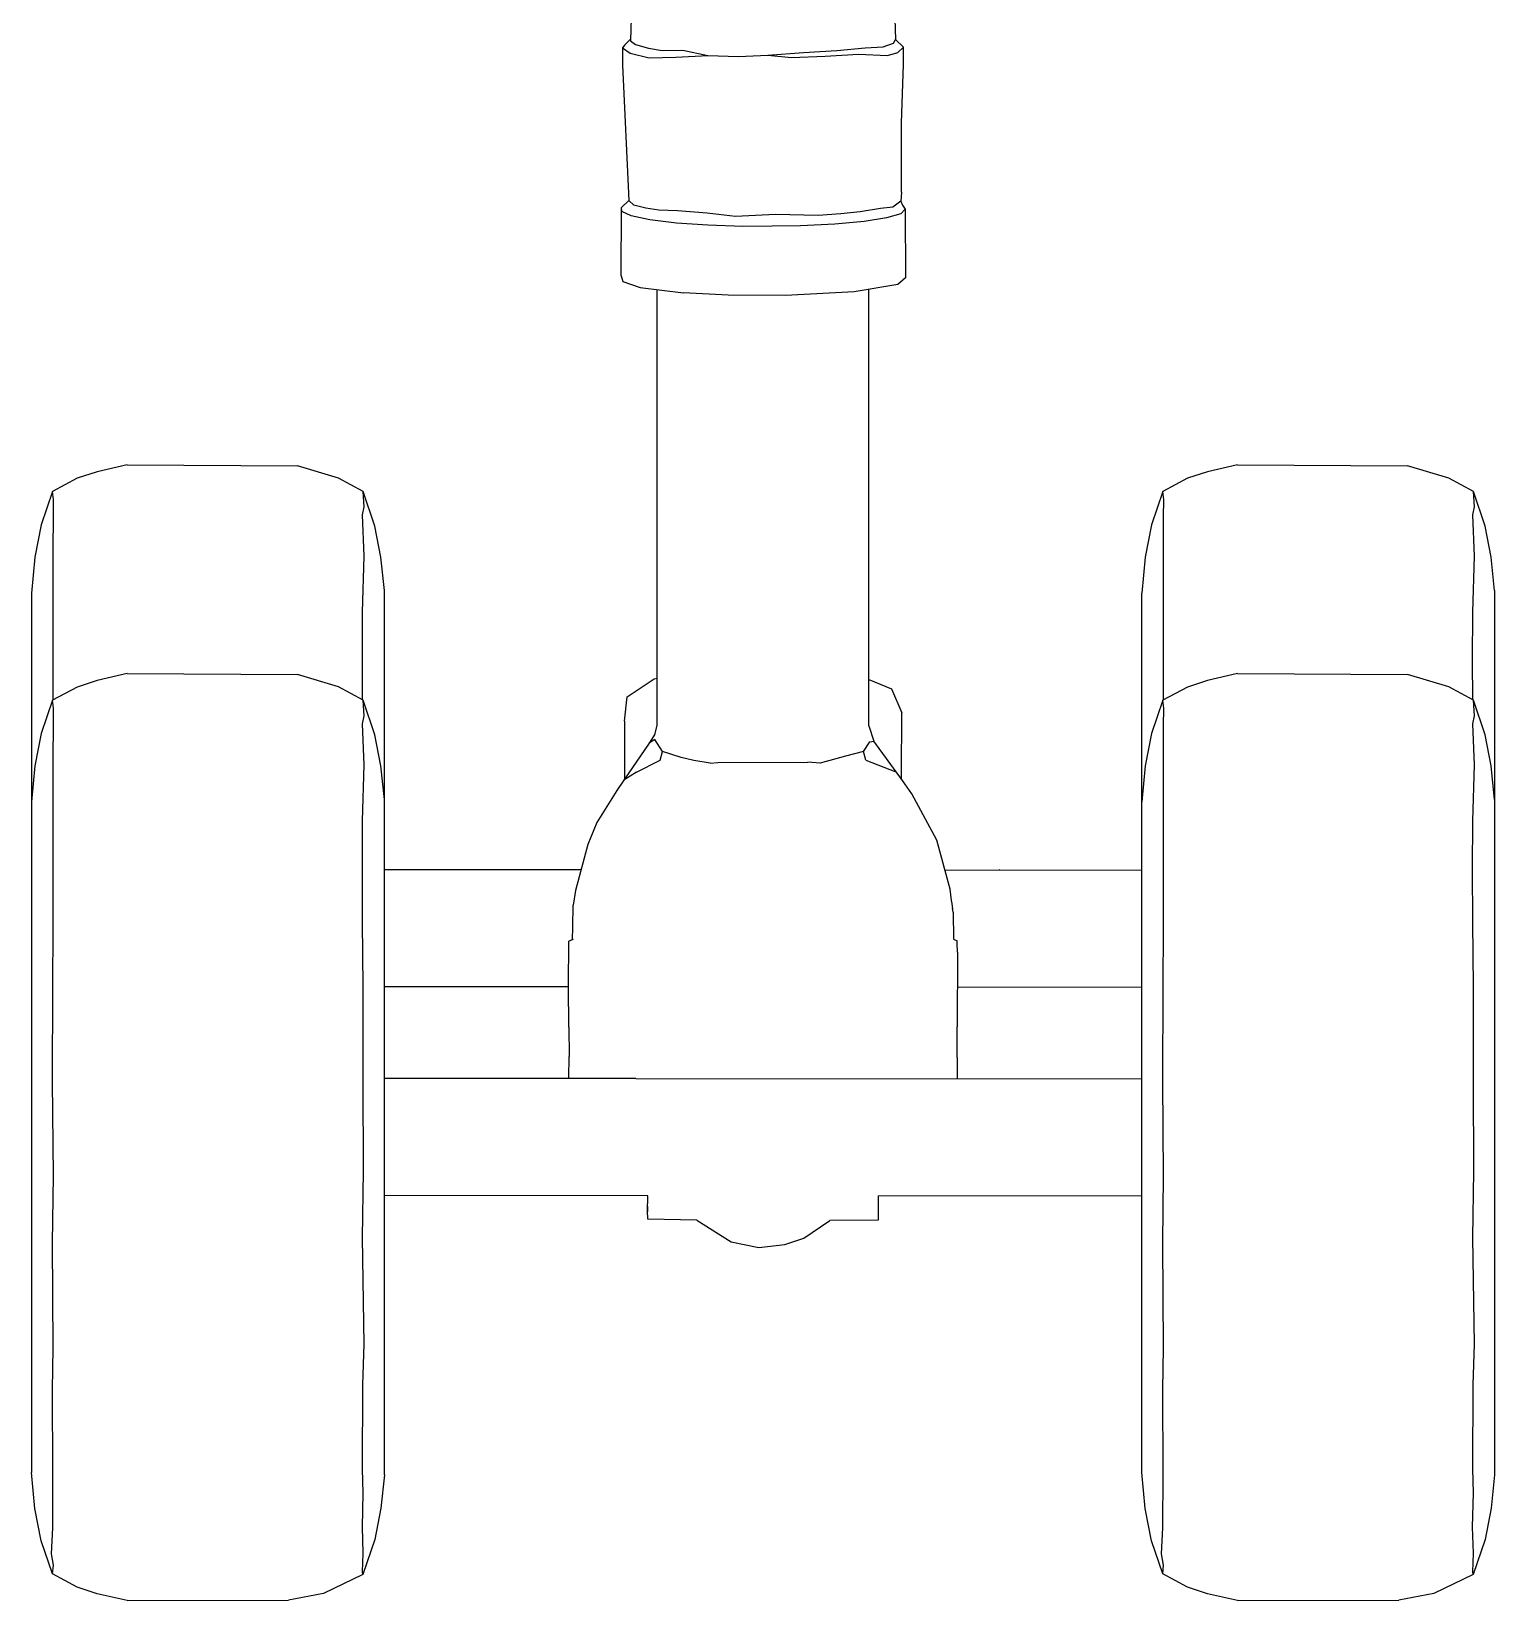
# Model space of a CAD drawing. Header units: millimetres. Extents: x -1718 to 143559, y -78490 to 15626.
# Drawn here: x 115342 to 117629, y -2369 to 83 of the extents above; entities that cross this region are included whole.
import ezdxf

# ---------------------------------------------------------------- set-up
doc = ezdxf.new("R2010")
doc.units = ezdxf.units.MM
doc.header["$MEASUREMENT"] = 0
doc.layers.get('0').update_dxf_attribs({"linetype": 'CONTINUOUS'})

msp = doc.modelspace()

# ---------------------------------------------------------------- linework, layer by layer
at = {"color": 7, "ltscale": 0.03937}
for p, q in [((116279.7, 122.5), (116277.9, 68.4)), ((116690.8, 119.2), (116692.4, 70.5)), ((116265.5, 57.7), (116265.3, 30.5)), ((116277.4, 49.2), (116307.1, 42.2)), ((116285.8, 62.8), (116306.1, 57)), ((116306.1, 57), (116327.4, 53.4)), ((116327.4, 53.4), (116359.9, 53.8)), ((116359.9, 53.8), (116399, 45.7)), ((116492.8, 46), (116548.4, 50.3)), ((116548.4, 50.3), (116600.6, 53.5)), ((116600.6, 53.5), (116644.6, 57.8)), ((116644.6, 57.8), (116673.2, 59.1)), ((116704.6, 31.7), (116704.8, 58.7)), ((116265.3, 30.5), (116275.4, -181.1)), ((116307.1, 42.2), (116349, 43.1)), ((116349, 43.1), (116399, 45.7)), ((116399, 45.7), (116447.1, 44.3)), ((116447.1, 44.3), (116492.8, 46)), ((116492.8, 46), (116529.6, 42.5)), ((116529.6, 42.5), (116582.1, 44.7)), ((116582.1, 44.7), (116634.6, 47.7)), ((116634.6, 47.7), (116679.7, 45.7)), ((116701.5, -59.4), (116704.6, 31.7)), ((116701.5, -105.8), (116701.5, -59.4)), ((116701.6, -167.7), (116701.5, -105.8)), ((116263.7, -298.6), (116264.1, -191.8)), ((116322.4, -196.3), (116302.2, -193.1)), ((116668.8, -193.7), (116636.9, -198.9)), ((116707.5, -194.6), (116707.7, -302)), ((116308.1, -211.2), (116279.1, -204.9)), ((116349.9, -216.3), (116308.1, -211.2)), ((116351.6, -197.3), (116322.4, -196.3)), ((116398.7, -219.4), (116349.9, -216.3)), ((116397.9, -200.8), (116351.6, -197.3)), ((116442, -206), (116397.9, -200.8)), ((116453.9, -221.4), (116398.7, -219.4)), ((116504.8, -202.7), (116442, -206)), ((116543.9, -220.6), (116499.4, -221.2)), ((116571.4, -204.6), (116504.8, -202.7)), ((116597.3, -218), (116543.9, -220.6)), ((116606.6, -202), (116571.4, -204.6)), ((116643.1, -213.7), (116597.3, -218)), ((116636.9, -198.9), (116606.6, -202)), ((116678.3, -208.1), (116643.1, -213.7)), ((116700.5, -201.6), (116678.3, -208.1)), ((116499.4, -221.2), (116453.9, -221.4)), ((116266.3, -307.8), (116293.4, -316.8)), ((116293.4, -316.8), (116360.8, -325.4)), ((116696, -312.2), (116627.6, -323.8)), ((116319.7, -1001.5), (116319.6, -320.1)), ((116430.7, -329), (116360.8, -325.4)), ((116520.3, -329.7), (116430.7, -329)), ((116627.6, -323.8), (116520.3, -329.7)), ((116650.4, -1002.3), (116650.7, -319.9)), ((115444.6, -604.9), (115413, -615.1)), ((115491.5, -594.2), (115444.6, -604.9)), ((115491.5, -594.2), (115757.3, -595.9)), ((115821.8, -614.9), (115757.3, -595.9)), ((117180.1, -604.9), (117148.5, -615.1)), ((117227, -594.2), (117180.1, -604.9)), ((117227, -594.2), (117492.7, -595.9)), ((117557.3, -614.9), (117492.7, -595.9)), ((115374.7, -636), (115356.9, -687.7)), ((115413, -615.1), (115374.7, -636)), ((115860.1, -636), (115821.8, -614.9)), ((115878.4, -689.9), (115860.1, -636)), ((115862, -660), (115860.1, -636)), ((117110.2, -636), (117092.3, -687.7)), ((117148.5, -615.1), (117110.2, -636)), ((117595.6, -636), (117557.3, -614.9)), ((117613.9, -689.9), (117595.6, -636)), ((117597.5, -660), (117595.6, -636)), ((115375.9, -676), (115376, -648.4)), ((117111.4, -676), (117111.5, -648.4)), ((115375.6, -725.2), (115375.9, -676)), ((115861.6, -737.1), (115859, -672.5)), ((117111.1, -725.2), (117111.4, -676)), ((117597.1, -737.1), (117594.5, -672.5)), ((115356.9, -687.7), (115347.1, -738.3)), ((115887.8, -738.6), (115878.4, -689.9)), ((117092.3, -687.7), (117082.5, -738.3)), ((117623.3, -738.6), (117613.9, -689.9)), ((115375.6, -831.2), (115375.6, -725.2)), ((117111.1, -831.2), (117111.1, -725.2)), ((115347.1, -738.3), (115341.6, -794.5)), ((115859.1, -824.5), (115861.6, -737.1)), ((115893.3, -790.8), (115887.8, -738.6)), ((117082.5, -738.3), (117077.1, -794.5)), ((117594.6, -824.5), (117597.1, -737.1)), ((117628.7, -790.8), (117623.3, -738.6)), ((115893.3, -2172.8), (115893.3, -790.8)), ((117077.1, -2169.1), (117077.1, -794.5)), ((115375.8, -907.1), (115375.6, -831.2)), ((115858.9, -899.4), (115859.1, -824.5)), ((117111.3, -907.1), (117111.1, -831.2)), ((117594.4, -899.4), (117594.6, -824.5)), ((115375.8, -961.7), (115375.8, -907.1)), ((115859, -961.6), (115858.9, -899.4)), ((117111.3, -961.7), (117111.3, -907.1)), ((117594.5, -961.6), (117594.4, -899.4)), ((115444.6, -931.2), (115413, -941.4)), ((115491.5, -920.4), (115444.6, -931.2)), ((115491.5, -920.4), (115757.3, -922.1)), ((115821.8, -941.1), (115757.3, -922.1)), ((116273.1, -956.7), (116315.2, -928.8)), ((116650.4, -929.5), (116686, -944.1)), ((117180.1, -931.2), (117148.5, -941.4)), ((117227, -920.4), (117180.1, -931.2)), ((117227, -920.4), (117492.7, -922.1)), ((117557.3, -941.1), (117492.7, -922.1)), ((115413, -941.4), (115374.7, -962.2)), ((115860.1, -962.2), (115821.8, -941.1)), ((116686, -944.1), (116702.1, -982)), ((117148.5, -941.4), (117110.2, -962.2)), ((117595.6, -962.2), (117557.3, -941.1)), ((115374.7, -962.2), (115356.9, -1013.9)), ((115375.9, -1002.2), (115376, -974.7)), ((115878.4, -1016.2), (115860.1, -962.2)), ((115862, -986.3), (115860.1, -962.2)), ((116268.8, -994.6), (116273.1, -956.7)), ((117110.2, -962.2), (117092.3, -1013.9)), ((117111.4, -1002.2), (117111.5, -974.7)), ((117613.9, -1016.2), (117595.6, -962.2)), ((117597.5, -986.3), (117595.6, -962.2)), ((115375.6, -1051.4), (115375.9, -1002.2)), ((115861.6, -1063.3), (115859, -998.8)), ((116268.8, -994.6), (116268.9, -1066.8)), ((116650.4, -1002.3), (116658.4, -1026.2)), ((116701.5, -1078.8), (116702.1, -982)), ((117111.1, -1051.4), (117111.4, -1002.2)), ((117597.1, -1063.3), (117594.5, -998.8)), ((115356.9, -1013.9), (115347.1, -1064.5)), ((115887.8, -1064.8), (115878.4, -1016.2)), ((116328.2, -1042.1), (116316.1, -1023.6)), ((117092.3, -1013.9), (117082.5, -1064.5)), ((117623.3, -1064.8), (117613.9, -1016.2)), ((115375.6, -1157.5), (115375.6, -1051.4)), ((116357.2, -1051.7), (116328.2, -1042.1)), ((116377.3, -1056.3), (116357.2, -1051.7)), ((116613.9, -1049.5), (116574.6, -1060.7)), ((116642.2, -1042), (116613.9, -1049.5)), ((117111.1, -1157.5), (117111.1, -1051.4)), ((115347.1, -1064.5), (115341.6, -1120.8)), ((115859.1, -1150.8), (115861.6, -1063.3)), ((115893.3, -1117), (115887.8, -1064.8)), ((116287.2, -1074.3), (116267.8, -1087)), ((116287.2, -1074.3), (116324.5, -1055.8)), ((116402.5, -1060.2), (116377.3, -1056.3)), ((116414.5, -1059.3), (116555.2, -1059.1)), ((116645.7, -1055.7), (116693, -1073.8)), ((117082.5, -1064.5), (117077.1, -1120.8)), ((117594.6, -1150.8), (117597.1, -1063.3)), ((117628.7, -1117), (117623.3, -1064.8)), ((116256.7, -1103), (116225.5, -1153.1)), ((116717.8, -1108.6), (116703.1, -1087.7)), ((116756.9, -1180.6), (116717.8, -1108.6)), ((115858.9, -1225.6), (115859.1, -1150.8)), ((117594.4, -1225.6), (117594.6, -1150.8)), ((115375.8, -1233.4), (115375.6, -1157.5)), ((116225.5, -1153.1), (116211.2, -1187.6)), ((117111.3, -1233.4), (117111.1, -1157.5)), ((116211.2, -1187.6), (116192.2, -1259.3)), ((116777.6, -1257.5), (116756.9, -1180.6)), ((115859, -1309), (115858.9, -1225.6)), ((117594.5, -1309), (117594.4, -1225.6)), ((115375.8, -1317.5), (115375.8, -1233.4)), ((116200.7, -1227.1), (115893.3, -1227.2)), ((116769.4, -1227), (117077.1, -1227.7)), ((117111.2, -1317.5), (117111.3, -1233.4)), ((116192.2, -1259.3), (116188.4, -1282.3)), ((116188, -1317), (116188.4, -1282.3)), ((116782.4, -1293.4), (116783.1, -1335.7)), ((115374.9, -1410.1), (115375.8, -1317.5)), ((115860, -1410.1), (115859, -1309)), ((117110.4, -1410.1), (117111.2, -1317.5)), ((117595.5, -1410.1), (117594.5, -1309)), ((116181.4, -1409.1), (116181.6, -1339.4)), ((116789.1, -1355.9), (116788.6, -1472.5)), ((115374.8, -1557.9), (115374.9, -1410.1)), ((115860.1, -1557.9), (115860, -1410.1)), ((116181.4, -1410.3), (115893.3, -1410.1)), ((116181.7, -1473), (116181.4, -1409.1)), ((116789, -1410.4), (117077.1, -1410.1)), ((117110.3, -1557.9), (117110.4, -1410.1)), ((117595.5, -1557.9), (117595.5, -1410.1)), ((116181.7, -1473), (116182, -1519.1)), ((116788.6, -1520.3), (116788.6, -1472.5)), ((116181.7, -1552.2), (116182, -1519.1)), ((116788.6, -1520.3), (116788.6, -1551.9)), ((115376, -1705.3), (115374.8, -1557.9)), ((115860.5, -1698.2), (115860.1, -1557.9)), ((116286.4, -1553.3), (115893.3, -1553.5)), ((116286.4, -1553.3), (115893.3, -1553.5)), ((116286.4, -1553.3), (117077.1, -1554)), ((117111.4, -1705.3), (117110.3, -1557.9)), ((117596, -1698.2), (117595.5, -1557.9)), ((115374.8, -1810.2), (115376, -1705.3)), ((115859.4, -1802.6), (115860.5, -1698.2)), ((117110.3, -1810.2), (117111.4, -1705.3)), ((117594.9, -1802.6), (117596, -1698.2)), ((116305, -1736.6), (115893.3, -1736.4)), ((116304.7, -1761.1), (116305, -1736.6)), ((116665.4, -1736.8), (117077.1, -1736.4)), ((116381.6, -1774.9), (116305.3, -1773.1)), ((116381.6, -1774.9), (116435.3, -1808.4)), ((116549, -1802.7), (116589.6, -1775.1)), ((116665.1, -1774.8), (116589.6, -1775.1)), ((115375.7, -1974.1), (115374.8, -1810.2)), ((115861.8, -1968.8), (115859.4, -1802.6)), ((116435.3, -1808.4), (116478.8, -1817.4)), ((116478.8, -1817.4), (116519.3, -1812.9)), ((116519.3, -1812.9), (116549, -1802.7)), ((117111.1, -1974.1), (117110.3, -1810.2)), ((117597.3, -1968.8), (117594.9, -1802.6)), ((115374.8, -2040), (115375.7, -1974.1)), ((115859.5, -2032.1), (115861.8, -1968.8)), ((117110.2, -2040), (117111.1, -1974.1)), ((117595, -2032.1), (117597.3, -1968.8)), ((115859, -2164.1), (115859.5, -2032.1)), ((117594.5, -2164.1), (117595, -2032.1)), ((115374.9, -2170.4), (115374.8, -2040)), ((117110.4, -2170.4), (117110.2, -2040)), ((115347.1, -2225.3), (115341.6, -2169.1)), ((115374.9, -2255.5), (115374.9, -2170.4)), ((115860, -2201.1), (115859, -2164.1)), ((115893.3, -2172.8), (115887.8, -2225)), ((117082.5, -2225.3), (117077.1, -2169.1)), ((117110.3, -2255.5), (117110.4, -2170.4)), ((117595.5, -2201.1), (117594.5, -2164.1)), ((117628.7, -2172.8), (117623.3, -2225)), ((115859, -2254.8), (115860, -2201.1)), ((117594.4, -2254.8), (117595.5, -2201.1)), ((115356.9, -2275.9), (115347.1, -2225.3)), ((115887.8, -2225), (115878.4, -2273.7)), ((117092.3, -2275.9), (117082.5, -2225.3)), ((117623.3, -2225), (117613.9, -2273.7)), ((115372.8, -2296.1), (115374.9, -2255.5)), ((115860, -2295.1), (115859, -2254.8)), ((117108.2, -2296.1), (117110.3, -2255.5)), ((117595.5, -2295.1), (117594.4, -2254.8)), ((115374.7, -2327.6), (115356.9, -2275.9)), ((115878.4, -2273.7), (115859.5, -2328.7)), ((117110.2, -2327.6), (117092.3, -2275.9)), ((117613.9, -2273.7), (117595, -2328.7)), ((115859.2, -2324.6), (115860, -2295.1)), ((117594.7, -2324.6), (117595.5, -2295.1)), ((115413, -2348.5), (115374.7, -2327.6)), ((115859.5, -2328.7), (115798.3, -2358.1)), ((117148.5, -2348.5), (117110.2, -2327.6)), ((117595, -2328.7), (117533.8, -2358.1)), ((115444.6, -2358.7), (115413, -2348.5)), ((117180.1, -2358.7), (117148.5, -2348.5)), ((115491.5, -2369.4), (115444.6, -2358.7)), ((115491.5, -2369.4), (115743.3, -2368.7)), ((115798.3, -2358.1), (115743.3, -2368.7)), ((117227, -2369.4), (117180.1, -2358.7)), ((117227, -2369.4), (117478.8, -2368.7)), ((117533.8, -2358.1), (117478.8, -2368.7))]:
    msp.add_line(p, q, dxfattribs=at)
at = {"color": 7, "ltscale": 0.00591}
msp.add_line((116269.3, 62.4), (116265.5, 57.7), dxfattribs=at)
at = {"color": 7, "ltscale": 0.014414}
msp.add_line((116265.5, 57.7), (116277.4, 49.2), dxfattribs=at)
at = {"color": 7, "ltscale": 0.012098}
msp.add_line((116269.3, 62.4), (116278, 71.1), dxfattribs=at)
at = {"color": 7, "ltscale": 0.009499}
msp.add_line((116277.9, 68.4), (116285.8, 62.8), dxfattribs=at)
at = {"color": 7, "ltscale": 0.016691}
msp.add_line((116673.2, 59.1), (116689.1, 65), dxfattribs=at)
at = {"color": 7, "ltscale": 0.016812}
msp.add_line((116679.7, 45.7), (116696.1, 50.4), dxfattribs=at)
at = {"color": 7, "ltscale": 0.0063}
msp.add_line((116689.1, 65), (116692.4, 70.5), dxfattribs=at)
at = {"color": 7, "ltscale": 0.016827}
msp.add_line((116704.8, 58.7), (116692.4, 70.5), dxfattribs=at)
at = {"color": 7, "ltscale": 0.011772}
msp.add_line((116696.1, 50.4), (116704.8, 58.7), dxfattribs=at)
at = {"color": 7, "ltscale": 0.011254}
msp.add_line((116701.6, -167.7), (116700.6, -181.9), dxfattribs=at)
at = {"color": 7, "ltscale": 0.015342}
msp.add_line((116275.4, -181.1), (116264.1, -191.8), dxfattribs=at)
at = {"color": 7, "ltscale": 0.006091}
msp.add_line((116264.5, -198), (116264.1, -191.8), dxfattribs=at)
at = {"color": 7, "ltscale": 0.010732}
msp.add_line((116283.4, -188.5), (116275.4, -181.1), dxfattribs=at)
at = {"color": 7, "ltscale": 0.019069}
msp.add_line((116302.2, -193.1), (116283.4, -188.5), dxfattribs=at)
at = {"color": 7, "ltscale": 0.019154}
msp.add_line((116688.1, -191.3), (116668.8, -193.7), dxfattribs=at)
at = {"color": 7, "ltscale": 0.012097}
msp.add_line((116700.6, -181.9), (116688.1, -191.3), dxfattribs=at)
at = {"color": 7, "ltscale": 0.009757}
msp.add_line((116707.5, -194.6), (116700.5, -201.6), dxfattribs=at)
at = {"color": 7, "ltscale": 0.007016}
msp.add_line((116700.6, -181.9), (116703.3, -188.5), dxfattribs=at)
at = {"color": 7, "ltscale": 0.007298}
msp.add_line((116703.3, -188.5), (116707.5, -194.6), dxfattribs=at)
at = {"color": 7, "ltscale": 0.015906}
msp.add_line((116279.1, -204.9), (116264.5, -198), dxfattribs=at)
at = {"color": 7, "ltscale": 0.009421}
msp.add_line((116263.7, -298.6), (116266.3, -307.8), dxfattribs=at)
at = {"color": 7, "ltscale": 0.015201}
msp.add_line((116707.7, -302), (116696, -312.2), dxfattribs=at)
at = {"color": 7, "ltscale": 4.92366e-05}
msp.add_line((116650.7, -373.5), (116650.6, -373.5), dxfattribs=at)
at = {"color": 7, "ltscale": 0.012317}
for p, q in [((115376, -648.4), (115374.7, -636)), ((117111.5, -648.4), (117110.2, -636)), ((115376, -974.7), (115374.7, -962.2)), ((117111.5, -974.7), (117110.2, -962.2))]:
    msp.add_line(p, q, dxfattribs=at)
at = {"color": 7, "ltscale": 0.012678}
for p, q in [((115859, -672.5), (115862, -660)), ((117594.5, -672.5), (117597.5, -660)), ((115859, -998.8), (115862, -986.3)), ((117594.5, -998.8), (117597.5, -986.3))]:
    msp.add_line(p, q, dxfattribs=at)
for p, q in [((115341.6, -794.5), (115341.6, -2169.1)), ((117628.7, -790.8), (117628.7, -2172.8))]:
    msp.add_line(p, q)
at = {"color": 7, "ltscale": 0.004572}
msp.add_line((116315.2, -928.8), (116319.7, -927.4), dxfattribs=at)
at = {"color": 7, "ltscale": 0.016319}
msp.add_line((116315.5, -1017.6), (116319.7, -1001.5), dxfattribs=at)
at = {"color": 7, "ltscale": 0.013511}
msp.add_line((116307, -1029.4), (116267.8, -1087), dxfattribs=at)
at = {"color": 7, "ltscale": 0.016673}
msp.add_line((116316.1, -1015.2), (116307, -1029.4), dxfattribs=at)
at = {"color": 7, "ltscale": 0.010625}
msp.add_line((116316.1, -1023.6), (116307, -1029.4), dxfattribs=at)
at = {"color": 7, "ltscale": 0.017824}
for p, q in [((116642.2, -1042), (116652.3, -1026.9)), ((116268.9, -1066.8), (116268.9, -1084.9))]:
    msp.add_line(p, q, dxfattribs=at)
at = {"color": 7, "ltscale": 0.006002}
msp.add_line((116652.3, -1026.9), (116658.4, -1026.2), dxfattribs=at)
at = {"color": 7, "ltscale": 0.013954}
msp.add_line((116703.1, -1087.7), (116658.4, -1026.2), dxfattribs=at)
at = {"color": 7, "ltscale": 0.013968}
msp.add_line((116324.5, -1055.8), (116328.2, -1042.1), dxfattribs=at)
at = {"color": 7, "ltscale": 0.013883}
msp.add_line((116645.7, -1055.7), (116642.2, -1042), dxfattribs=at)
at = {"color": 7, "ltscale": 0.011838}
msp.add_line((116402.5, -1060.2), (116414.5, -1059.3), dxfattribs=at)
at = {"color": 7, "ltscale": 0.019199}
msp.add_line((116574.6, -1060.7), (116555.2, -1059.1), dxfattribs=at)
at = {"color": 7, "ltscale": 0.005686}
msp.add_line((116701.5, -1084.6), (116701.5, -1078.8), dxfattribs=at)
at = {"color": 7, "ltscale": 0.019179}
msp.add_line((116267.8, -1087), (116256.7, -1103), dxfattribs=at)
at = {"color": 7, "ltscale": 0.000128956}
msp.add_line((116115.3, -1227.1), (116115.2, -1227.2), dxfattribs=at)
at = {"color": 7, "ltscale": 0.000149945}
msp.add_line((116115.4, -1227.2), (116115.3, -1227.1), dxfattribs=at)
at = {"color": 7, "ltscale": 0.000194416}
msp.add_line((116854.5, -1227.1), (116854.3, -1227.2), dxfattribs=at)
at = {"color": 7, "ltscale": 0.000208504}
msp.add_line((116854.7, -1227.2), (116854.5, -1227.1), dxfattribs=at)
at = {"color": 7, "ltscale": 0.017735}
msp.add_line((116780, -1275.3), (116777.6, -1257.5), dxfattribs=at)
at = {"color": 7, "ltscale": 0.004702}
msp.add_line((116780.9, -1279.9), (116780, -1275.2), dxfattribs=at)
at = {"color": 7, "ltscale": 0.008488}
msp.add_line((116781.7, -1288.5), (116780.9, -1279.9), dxfattribs=at)
at = {"color": 7, "ltscale": 0.005935}
msp.add_line((116782.4, -1293.4), (116781.6, -1287.5), dxfattribs=at)
at = {"color": 7, "ltscale": 0.019332}
msp.add_line((116187.4, -1336.6), (116188, -1317), dxfattribs=at)
at = {"color": 7, "ltscale": 0.00087289}
msp.add_line((116181.6, -1339.4), (116181.8, -1338.5), dxfattribs=at)
at = {"color": 7, "ltscale": 0.006708}
msp.add_line((116188.2, -1336.3), (116181.8, -1338.5), dxfattribs=at)
at = {"color": 7, "ltscale": 0.006735}
msp.add_line((116783.1, -1335.7), (116788.5, -1338), dxfattribs=at)
at = {"color": 7, "ltscale": 0.003784}
msp.add_line((116788.6, -1341.9), (116788.5, -1338), dxfattribs=at)
at = {"color": 7, "ltscale": 0.013831}
msp.add_line((116789.1, -1355.9), (116788.6, -1341.9), dxfattribs=at)
at = {"color": 7, "ltscale": 0.001157}
msp.add_line((116181.7, -1553.3), (116181.7, -1552.2), dxfattribs=at)
at = {"color": 7, "ltscale": 0.001292}
msp.add_line((116788.6, -1551.9), (116788.6, -1553.7), dxfattribs=at)
at = {"color": 7, "ltscale": 0.008882}
msp.add_line((116665.4, -1736.8), (116665.1, -1774.8), dxfattribs=at)
at = {"color": 7, "ltscale": 0.007674}
msp.add_line((116304.7, -1753.3), (116304.7, -1761.1), dxfattribs=at)
at = {"color": 7, "ltscale": 0.010712}
msp.add_line((116305.4, -1772), (116304.7, -1761.1), dxfattribs=at)
at = {"color": 7, "ltscale": 0.001096}
msp.add_line((116305.3, -1773.1), (116305.4, -1772), dxfattribs=at)
at = {"color": 7, "ltscale": 0.017784}
for p, q in [((115375.9, -2313.9), (115372.8, -2296.1)), ((117111.3, -2313.9), (117108.2, -2296.1))]:
    msp.add_line(p, q, dxfattribs=at)
at = {"color": 7, "ltscale": 0.013568}
for p, q in [((115374.7, -2327.6), (115375.9, -2313.9)), ((117110.2, -2327.6), (117111.3, -2313.9))]:
    msp.add_line(p, q, dxfattribs=at)
at = {"color": 7, "ltscale": 0.004067}
for p, q in [((115859.5, -2328.7), (115859.2, -2324.6)), ((117595, -2328.7), (117594.7, -2324.6))]:
    msp.add_line(p, q, dxfattribs=at)

doc.saveas('drawing.dxf')
